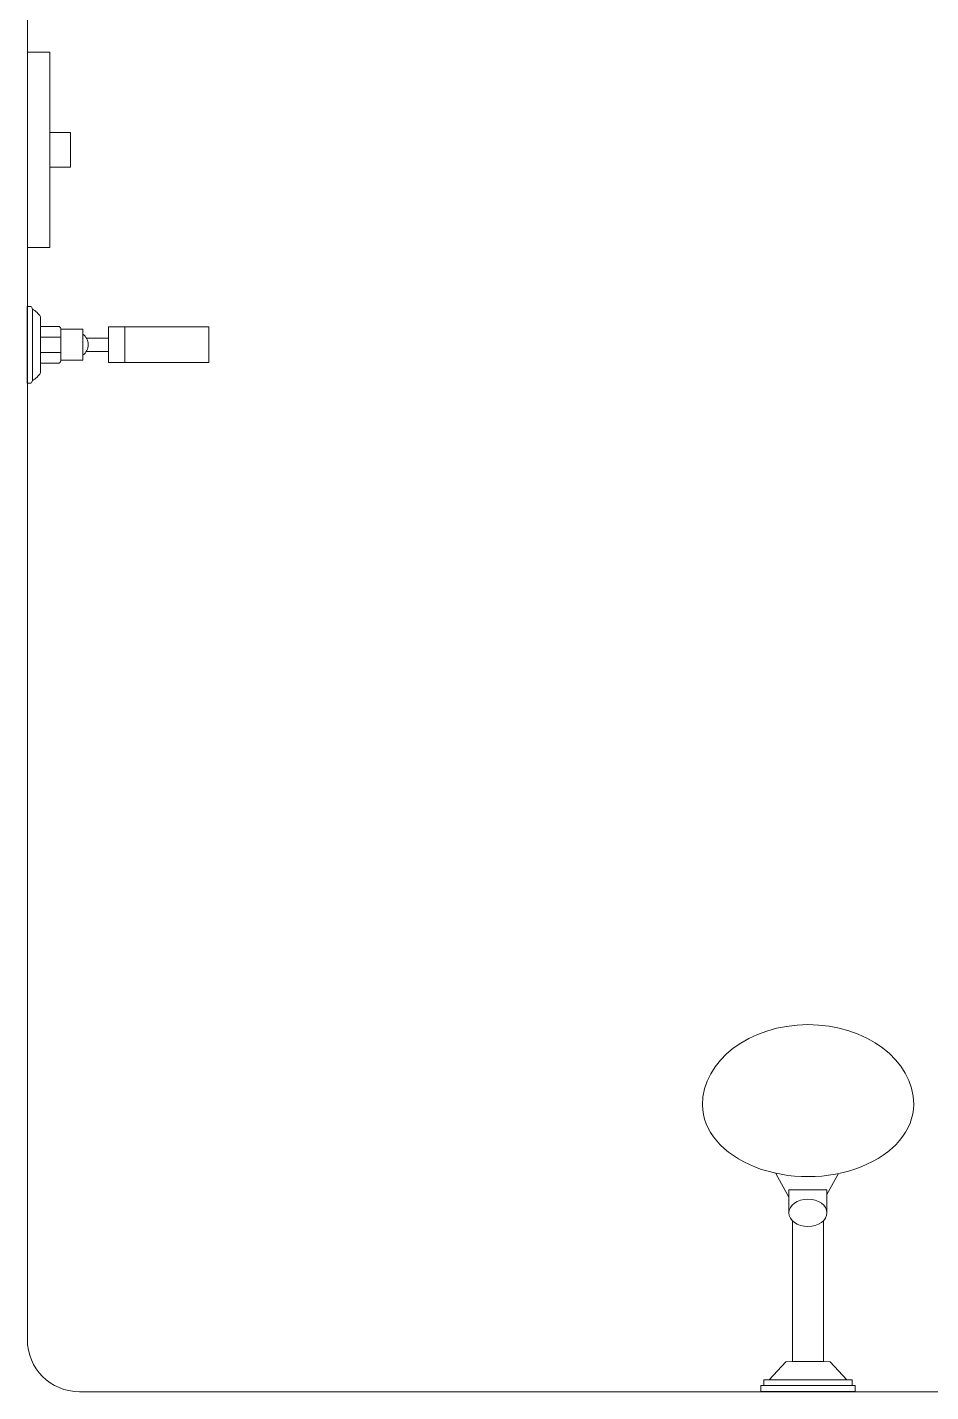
# Model space of a CAD drawing. Header units: metres. Extents: x -232 to 581, y 30 to 789.
# Drawn here: x 104.316 to 105.01, y 673.662 to 674.711 of the extents above; entities that cross this region are included whole.
import ezdxf

# ---------------------------------------------------------------- set-up
doc = ezdxf.new("R2010")
doc.units = ezdxf.units.M
doc.linetypes.add('CONTINU', pattern=[0])
doc.layers.add('A-WALL', color=250, linetype='Continuous', lineweight=20)
doc.layers.add('baños', color=140, linetype='Continuous', lineweight=0)
doc.styles.get("Standard").update_dxf_attribs({"font": 'arial.ttf'})

# ---------------------------------------------------------------- blocks, each defined once
blk = doc.blocks.new('27.11.2025 LN09 1ER NIVEL')
at = {"layer": 'A-WALL', "color": 18, "true_color": 0x000000}
for p, q in [((181.1338, 109.0141), (181.1338, 107.5341)), ((182.2938, 107.4941), (181.1738, 107.4941))]:
    blk.add_line(p, q, dxfattribs=at)
blk.add_arc((181.1738, 107.5341), 0.04, 180, 270, dxfattribs=at)
blk = doc.blocks.new('A$C0ed3e1a4')
at = {"layer": 'baños'}
for p, q in [((0.1356, 0.0022), (0.1356, 0.0568)), ((0.1396, 0.059), (0.1368, 0.059)), ((0.1396, 0.059), (0.1396, 0)), ((0.0645, 0.0432), (0.0645, 0.0157)), ((0.1294, 0.0435), (0.1148, 0.0435)), ((0.1294, 0.051), (0.1294, 0.0295)), ((0.0941, 0.0346), (0.0772, 0.0346)), ((0.0968, 0.0175), (0.0968, 0.0413)), ((0.0968, 0.0413), (0.1137, 0.0413)), ((0.1137, 0.0413), (0.1137, 0.0294)), ((0.1137, 0.0354), (0.1294, 0.0354)), ((0.0941, 0.0243), (0.0772, 0.0243)), ((0.1137, 0.0175), (0.1137, 0.0294)), ((0.1137, 0.0235), (0.1294, 0.0235)), ((0.1294, 0.008), (0.1294, 0.0295)), ((0.0968, 0.0175), (0.1137, 0.0175)), ((0.1294, 0.0154), (0.1148, 0.0154)), ((0.1396, 0), (0.1368, 0))]:
    blk.add_line(p, q, dxfattribs=at)
blk.add_lwpolyline([(0.0772, 0.0432), (0, 0.0432), (0, 0.0157), (0.0772, 0.0157)], close=True, dxfattribs=at)
for centre, radius, start, end in [((0.1416, 0.0445), 0.0138, 115.7896, 151.6564), ((0.138, 0.0569), 0.00241, 117.9179, 181.9718), ((0.1193, 0.0397), 0.00586, 140.0793, 164.0924), ((0.1027, 0.0294), 0.01, 125.7762, 234.2238), ((0.1193, 0.0191), 0.00586, 195.9076, 219.9207), ((0.1416, 0.0145), 0.0138, 208.3436, 244.2104), ((0.138, 0.0021), 0.00241, 178.0282, 242.0821)]:
    blk.add_arc(centre, radius, start, end, dxfattribs=at)
blk = doc.blocks.new('A$C013342c3')
at = {"layer": 'baños', "linetype": 'Continuous'}
for p, q in [((0.2821, 0.1176), (0.2775, 0.1176)), ((0.2775, 0.1176), (0.2775, 0.1152)), ((0.2821, 0.1163), (0.2821, 0.1176)), ((0.2821, 0.0462), (0.2821, 0.1163)), ((0.1327, 0.0959, -0.0887), (0.1145, 0.106, -0.1376)), ((0.2731, 0.1112), (0.2592, 0.0984, -1.0732)), ((0.2775, 0.1152), (0.2731, 0.1152)), ((0.2731, 0.1152), (0.2731, 0.1112)), ((0.2731, 0.0513), (0.2731, 0.1112)), ((0.2775, 0.1152), (0.2775, 0.0473)), ((0.1447, 0.0959, -0.0497), (0.127, 0.0959, -0.0497)), ((0.127, 0.0959, -0.0497), (0.127, 0.0667, -0.0497)), ((0.2592, 0.0984, -1.0732), (0.2591, 0.0932, -0.0114)), ((0.2591, 0.0932, -0.0114), (0.1506, 0.0931, -0.0549)), ((0.2591, 0.0932, -0.0114), (0.2591, 0.0693, -0.0113)), ((0.1305, 0.0667, -0.0849), (0.1145, 0.0578, -0.1376)), ((0.127, 0.0667, -0.0497), (0.1446, 0.0667, -0.0497)), ((0.2591, 0.0693, -0.0114), (0.1506, 0.0694, -0.0549)), ((0.2592, 0.0642, -1.0732), (0.2591, 0.0693, -0.0114)), ((0.2731, 0.0513), (0.2592, 0.0642, -1.0732)), ((0.2731, 0.0473), (0.2731, 0.0513)), ((0.2775, 0.0473), (0.2731, 0.0473)), ((0.2775, 0.0449), (0.2775, 0.0473)), ((0.2821, 0.0449), (0.2775, 0.0449)), ((0.2821, 0.0462), (0.2821, 0.0449))]:
    blk.add_line(p, q, dxfattribs=at)
for ratio, start_param, end_param in [(0.757088, 3.141593, 6.283185), (0.681889, 0, 3.141593)]:
    blk.add_ellipse((0.0615, 0.0812, -0.1376), major_axis=(-0.0002, -0.0812), ratio=ratio, start_param=start_param, end_param=end_param, dxfattribs=at)
blk.add_ellipse((0.1447, 0.0813, -0.0497), major_axis=(0, -0.0146), ratio=0.718224, dxfattribs=at)
blk = doc.blocks.new('20.03.2026 LN 09 PRIMER NIVEL ARQ')
at = {"layer": 'A-WALL', "color": 1}
for p, q in [((0.514, -44.9732), (0.514, -46.2032)), ((1.674, -46.2432), (0.554, -46.2432))]:
    blk.add_line(p, q, dxfattribs=at)
blk.add_arc((0.554, -46.2032), 0.04, 180, 270, dxfattribs=at)
at = {"layer": 'baños', "color": 1}
for points in [[(0.514, -45.3635), (0.5313, -45.3635), (0.5313, -45.2135), (0.514, -45.2135)], [(0.5313, -45.3018), (0.5471, -45.3018), (0.5471, -45.2751), (0.5313, -45.2751)]]:
    blk.add_lwpolyline(points, close=True, dxfattribs=at)
at = {"layer": 'baños', "color": 1, "rotation": 180}
blk.add_blockref('A$C0ed3e1a4', (0.6535, -45.4089), dxfattribs=at)
at = {"layer": 'baños', "color": 1, "linetype": 'CONTINU', "xscale": -1.000000000000001, "rotation": 90}
blk.add_blockref('A$C013342c3', (1.1955, -45.961), dxfattribs=at)
at = {"layer": 'baños', "color": 1, "linetype": 'Continuous'}
for tag, p in [('MODELNUMBER', (-12.0611, -62.0707)), ('MATERIAL', (-12.0611, -62.0709)), ('PRODUCT', (-12.0611, -62.0708)), ('TRADENAME', (-12.0611, -62.0708))]:
    blk.add_attdef(tag, p, '', height=0.0000254, rotation=359.9999, dxfattribs=at)

msp = doc.modelspace()

# ---------------------------------------------------------------- block references
at = {"color": 1}
for name, p in [('20.03.2026 LN 09 PRIMER NIVEL ARQ', (103.8018, 719.9057)), ('27.11.2025 LN09 1ER NIVEL', (-76.818, 566.1684))]:
    msp.add_blockref(name, p, dxfattribs=at)

doc.saveas('drawing.dxf')
